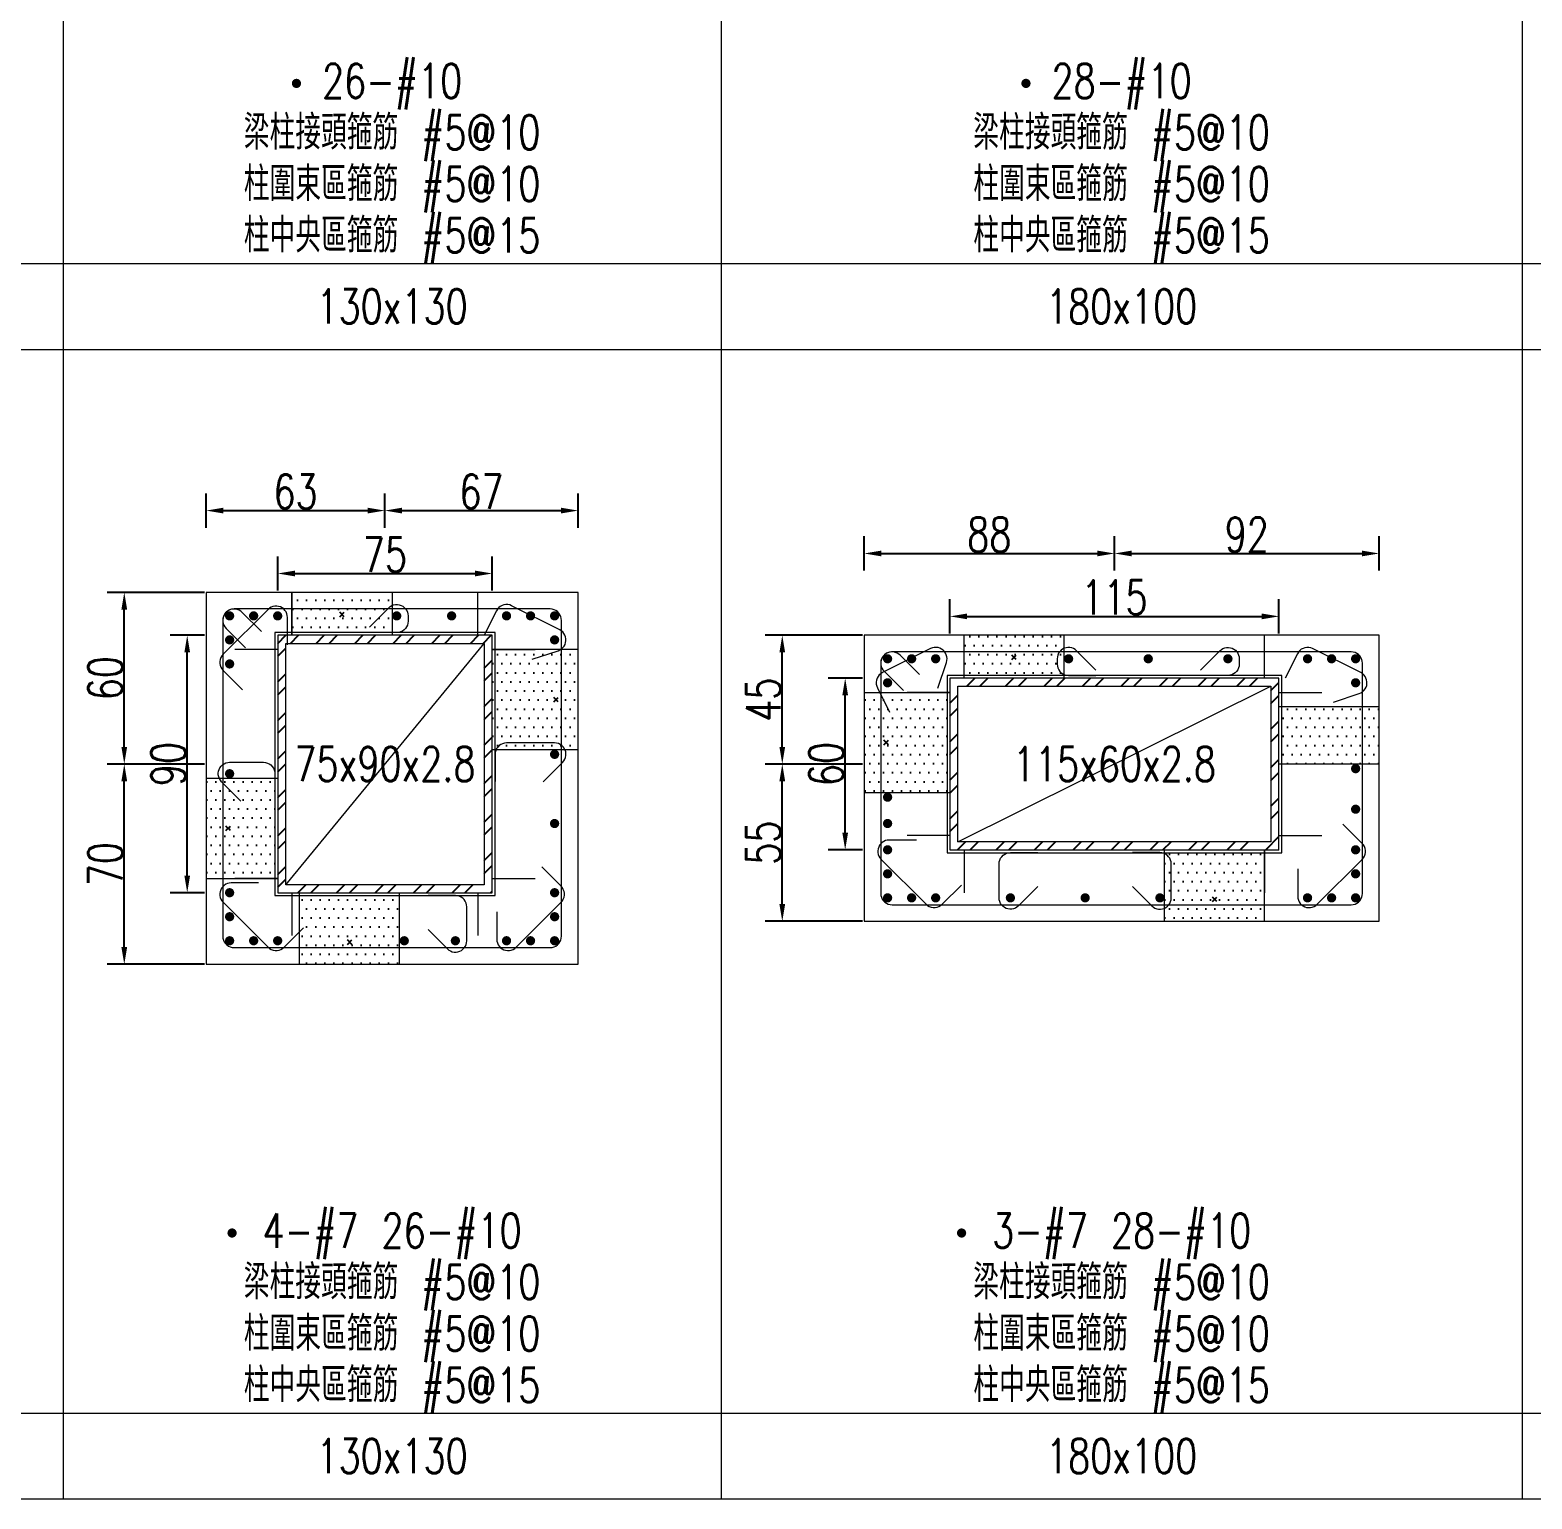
# Model space of a CAD drawing. Header units: millimetres. Extents: x 0 to 3905, y 0 to 8880.
# Drawn here: x 1438 to 1963, y 0 to 514 of the extents above; entities that cross this region are included whole.
import ezdxf
from ezdxf.enums import TextEntityAlignment as Align

# ---------------------------------------------------------------- set-up
doc = ezdxf.new("R2010")
doc.units = ezdxf.units.MM
doc.layers.get('DEFPOINTS').update_dxf_attribs({"color": 3})
for name, color, linetype in [('Hatch線', 6, 'Continuous'), ('TC-鋼粱', 132, 'Continuous'), ('主筋斷面', 2, 'Continuous'), ('文字-主筋根數', 7, 'Continuous'), ('文字-剪力筋 中央區', 7, 'Continuous'), ('文字-剪力筋-BC', 7, 'Continuous'), ('文字-剪力筋-圍束區', 7, 'Continuous'), ('文字-斷面尺寸', 7, 'Continuous'), ('文字-輔助字', 7, 'Continuous'), ('柱斷面線', 4, 'Continuous'), ('標註字', 4, 'Continuous'), ('箍筋線', 1, 'Continuous'), ('網格線', 7, 'Continuous'), ('鋼柱', 11, 'Continuous')]:
    doc.layers.add(name, color=color, linetype=linetype)
doc.styles.add('note', font='txt.shx', dxfattribs={"width": 0.75, "height": 12})
doc.styles.add('txt', font='txt.shx', dxfattribs={"height": 0.2, "bigfont": 'chineset.shx'})
doc.dimstyles.new('RCAD_DIM', dxfattribs={"dimtxt": 12, "dimasz": 6, "dimexe": 6, "dimexo": 0.625, "dimtad": 1, "dimdec": 0, "dimdsep": 46, "dimtxsty": 'note', "dimcen": 2.5, "dimclrd": 256, "dimclre": 256, "dimclrt": 256, "dimadec": 0, "dimazin": 0, "dimtfac": 1, "dimtmove": 0, "dimatfit": 3, "dimfxl": 0, "dimtolj": 1, "dimarcsym": 0})

# ---------------------------------------------------------------- blocks, each defined once
blk = doc.blocks.new('*D810')
at = {"layer": 'DEFPOINTS', "color": 0}
for p in [(1600, 323.62), (1525, 317), (1600, 317)]:
    blk.add_point(p, dxfattribs=at)
at = {"layer": '標註字', "lineweight": -2}
for p, q in [((1525, 317.62), (1525, 329.62)), ((1600, 317.62), (1600, 329.62)), ((1531, 323.62), (1594, 323.62))]:
    blk.add_line(p, q, dxfattribs=at)
at = {"layer": '標註字'}
for points in [[(1531, 324.62), (1531, 322.62), (1525, 323.62)], [(1594, 322.62), (1594, 324.62), (1600, 323.62)]]:
    blk.add_solid(points, dxfattribs=at)
at = {"layer": '標註字', "insert": (1562.5, 330.25), "char_height": 12, "attachment_point": 5, "style": 'note'}
blk.add_mtext('\\A1;75', dxfattribs=at)
blk = doc.blocks.new('*D811')
at = {"layer": 'DEFPOINTS', "color": 0}
for p in [(1493.38, 302), (1500, 302), (1500, 212)]:
    blk.add_point(p, dxfattribs=at)
at = {"layer": '標註字', "lineweight": -2}
for p, q in [((1499.38, 302), (1487.38, 302)), ((1493.38, 218), (1493.38, 296)), ((1499.38, 212), (1487.38, 212))]:
    blk.add_line(p, q, dxfattribs=at)
at = {"layer": '標註字'}
for points in [[(1494.38, 296), (1492.38, 296), (1493.38, 302)], [(1492.38, 218), (1494.38, 218), (1493.38, 212)]]:
    blk.add_solid(points, dxfattribs=at)
at = {"layer": '標註字', "insert": (1486.75, 257), "char_height": 12, "attachment_point": 5, "rotation": 90, "style": 'note'}
blk.add_mtext('\\A1;90', dxfattribs=at)
blk = doc.blocks.new('*D812')
at = {"layer": 'DEFPOINTS', "color": 0}
for p in [(1562.5, 345.62), (1500, 339), (1562.5, 339)]:
    blk.add_point(p, dxfattribs=at)
at = {"layer": '標註字', "lineweight": -2}
for p, q in [((1500, 339.62), (1500, 351.62)), ((1562.5, 339.62), (1562.5, 351.62)), ((1506, 345.62), (1556.5, 345.62))]:
    blk.add_line(p, q, dxfattribs=at)
at = {"layer": '標註字'}
for points in [[(1506, 346.62), (1506, 344.62), (1500, 345.62)], [(1556.5, 344.62), (1556.5, 346.62), (1562.5, 345.62)]]:
    blk.add_solid(points, dxfattribs=at)
at = {"layer": '標註字', "insert": (1531.25, 352.25), "char_height": 12, "attachment_point": 5, "style": 'note'}
blk.add_mtext('\\A1;63', dxfattribs=at)
blk = doc.blocks.new('*D813')
at = {"layer": 'DEFPOINTS', "color": 0}
for p in [(1630, 345.62), (1562.5, 339), (1630, 339)]:
    blk.add_point(p, dxfattribs=at)
at = {"layer": '標註字', "lineweight": -2}
for p, q in [((1562.5, 339.62), (1562.5, 351.62)), ((1630, 339.62), (1630, 351.62)), ((1568.5, 345.62), (1624, 345.62))]:
    blk.add_line(p, q, dxfattribs=at)
at = {"layer": '標註字'}
for points in [[(1568.5, 346.62), (1568.5, 344.62), (1562.5, 345.62)], [(1624, 344.62), (1624, 346.62), (1630, 345.62)]]:
    blk.add_solid(points, dxfattribs=at)
at = {"layer": '標註字', "insert": (1596.25, 352.25), "char_height": 12, "attachment_point": 5, "style": 'note'}
blk.add_mtext('\\A1;67', dxfattribs=at)
blk = doc.blocks.new('*D814')
at = {"layer": 'DEFPOINTS', "color": 0}
for p in [(1471.38, 257), (1500, 257), (1500, 187)]:
    blk.add_point(p, dxfattribs=at)
at = {"layer": '標註字', "lineweight": -2}
for p, q in [((1499.38, 257), (1465.38, 257)), ((1471.38, 193), (1471.38, 251)), ((1499.38, 187), (1465.38, 187))]:
    blk.add_line(p, q, dxfattribs=at)
at = {"layer": '標註字'}
for points in [[(1472.38, 251), (1470.38, 251), (1471.38, 257)], [(1470.38, 193), (1472.38, 193), (1471.38, 187)]]:
    blk.add_solid(points, dxfattribs=at)
at = {"layer": '標註字', "insert": (1464.75, 222), "char_height": 12, "attachment_point": 5, "rotation": 90, "style": 'note'}
blk.add_mtext('\\A1;70', dxfattribs=at)
blk = doc.blocks.new('*D815')
at = {"layer": 'DEFPOINTS', "color": 0}
for p in [(1471.38, 317), (1500, 317), (1500, 257)]:
    blk.add_point(p, dxfattribs=at)
at = {"layer": '標註字', "lineweight": -2}
for p, q in [((1499.38, 317), (1465.38, 317)), ((1471.38, 263), (1471.38, 311)), ((1499.38, 257), (1465.38, 257))]:
    blk.add_line(p, q, dxfattribs=at)
at = {"layer": '標註字'}
for points in [[(1472.38, 311), (1470.38, 311), (1471.38, 317)], [(1470.38, 263), (1472.38, 263), (1471.38, 257)]]:
    blk.add_solid(points, dxfattribs=at)
at = {"layer": '標註字', "insert": (1464.75, 287), "char_height": 12, "attachment_point": 5, "rotation": 90, "style": 'note'}
blk.add_mtext('\\A1;60', dxfattribs=at)
blk = doc.blocks.new('Circle_Filled')
at = {"const_width": 0.5}
blk.add_lwpolyline([(-0.25, 0, 1), (0.25, 0, 1)], format="xyb", close=True, dxfattribs=at)
blk = doc.blocks.new('Cross')
for p, q in [((-0.5, 0), (0.5, 0)), ((0, -0.5), (0, 0.5))]:
    blk.add_line(p, q)
blk = doc.blocks.new('*D942')
at = {"layer": 'DEFPOINTS', "color": 0}
for p in [(1875, 308.62), (1760, 302), (1875, 302)]:
    blk.add_point(p, dxfattribs=at)
at = {"layer": '標註字', "lineweight": -2}
for p, q in [((1760, 302.62), (1760, 314.62)), ((1875, 302.62), (1875, 314.62)), ((1766, 308.62), (1869, 308.62))]:
    blk.add_line(p, q, dxfattribs=at)
at = {"layer": '標註字'}
for points in [[(1766, 309.62), (1766, 307.62), (1760, 308.62)], [(1869, 307.62), (1869, 309.62), (1875, 308.62)]]:
    blk.add_solid(points, dxfattribs=at)
at = {"layer": '標註字', "insert": (1817.5, 315.25), "char_height": 12, "attachment_point": 5, "style": 'note'}
blk.add_mtext('\\A1;115', dxfattribs=at)
blk = doc.blocks.new('*D943')
at = {"layer": 'DEFPOINTS', "color": 0}
for p in [(1723.38, 287), (1730, 287), (1730, 227)]:
    blk.add_point(p, dxfattribs=at)
at = {"layer": '標註字', "lineweight": -2}
for p, q in [((1729.38, 287), (1717.38, 287)), ((1723.38, 233), (1723.38, 281)), ((1729.38, 227), (1717.38, 227))]:
    blk.add_line(p, q, dxfattribs=at)
at = {"layer": '標註字'}
for points in [[(1724.38, 281), (1722.38, 281), (1723.38, 287)], [(1722.38, 233), (1724.38, 233), (1723.38, 227)]]:
    blk.add_solid(points, dxfattribs=at)
at = {"layer": '標註字', "insert": (1716.75, 257), "char_height": 12, "attachment_point": 5, "rotation": 90, "style": 'note'}
blk.add_mtext('\\A1;60', dxfattribs=at)
blk = doc.blocks.new('*D944')
at = {"layer": 'DEFPOINTS', "color": 0}
for p in [(1817.5, 330.62), (1730, 324), (1817.5, 324)]:
    blk.add_point(p, dxfattribs=at)
at = {"layer": '標註字', "lineweight": -2}
for p, q in [((1730, 324.62), (1730, 336.62)), ((1817.5, 324.62), (1817.5, 336.62)), ((1736, 330.62), (1811.5, 330.62))]:
    blk.add_line(p, q, dxfattribs=at)
at = {"layer": '標註字'}
for points in [[(1736, 331.62), (1736, 329.62), (1730, 330.62)], [(1811.5, 329.62), (1811.5, 331.62), (1817.5, 330.62)]]:
    blk.add_solid(points, dxfattribs=at)
at = {"layer": '標註字', "insert": (1773.75, 337.25), "char_height": 12, "attachment_point": 5, "style": 'note'}
blk.add_mtext('\\A1;88', dxfattribs=at)
blk = doc.blocks.new('*D945')
at = {"layer": 'DEFPOINTS', "color": 0}
for p in [(1910, 330.62), (1817.5, 324), (1910, 324)]:
    blk.add_point(p, dxfattribs=at)
at = {"layer": '標註字', "lineweight": -2}
for p, q in [((1817.5, 324.62), (1817.5, 336.62)), ((1910, 324.62), (1910, 336.62)), ((1823.5, 330.62), (1904, 330.62))]:
    blk.add_line(p, q, dxfattribs=at)
at = {"layer": '標註字'}
for points in [[(1823.5, 331.62), (1823.5, 329.62), (1817.5, 330.62)], [(1904, 329.62), (1904, 331.62), (1910, 330.62)]]:
    blk.add_solid(points, dxfattribs=at)
at = {"layer": '標註字', "insert": (1863.75, 337.25), "char_height": 12, "attachment_point": 5, "style": 'note'}
blk.add_mtext('\\A1;92', dxfattribs=at)
blk = doc.blocks.new('*D946')
at = {"layer": 'DEFPOINTS', "color": 0}
for p in [(1701.38, 257), (1730, 257), (1730, 202)]:
    blk.add_point(p, dxfattribs=at)
at = {"layer": '標註字', "lineweight": -2}
for p, q in [((1729.38, 257), (1695.38, 257)), ((1701.38, 208), (1701.38, 251)), ((1729.38, 202), (1695.38, 202))]:
    blk.add_line(p, q, dxfattribs=at)
at = {"layer": '標註字'}
for points in [[(1702.38, 251), (1700.38, 251), (1701.38, 257)], [(1700.38, 208), (1702.38, 208), (1701.38, 202)]]:
    blk.add_solid(points, dxfattribs=at)
at = {"layer": '標註字', "insert": (1694.75, 229.5), "char_height": 12, "attachment_point": 5, "rotation": 90, "style": 'note'}
blk.add_mtext('\\A1;55', dxfattribs=at)
blk = doc.blocks.new('*D947')
at = {"layer": 'DEFPOINTS', "color": 0}
for p in [(1701.38, 302), (1730, 302), (1730, 257)]:
    blk.add_point(p, dxfattribs=at)
at = {"layer": '標註字', "lineweight": -2}
for p, q in [((1729.38, 302), (1695.38, 302)), ((1701.38, 263), (1701.38, 296)), ((1729.38, 257), (1695.38, 257))]:
    blk.add_line(p, q, dxfattribs=at)
at = {"layer": '標註字'}
for points in [[(1702.38, 296), (1700.38, 296), (1701.38, 302)], [(1700.38, 263), (1702.38, 263), (1701.38, 257)]]:
    blk.add_solid(points, dxfattribs=at)
at = {"layer": '標註字', "insert": (1694.75, 279.5), "char_height": 12, "attachment_point": 5, "rotation": 90, "style": 'note'}
blk.add_mtext('\\A1;45', dxfattribs=at)

msp = doc.modelspace()

# ---------------------------------------------------------------- hatches: boundary and pattern name
at = {"layer": 'Hatch線'}
h = msp.add_hatch(dxfattribs=at)
h.set_pattern_fill('ANSI32', color=256, style=0)
h.paths.add_polyline_path([(1525, 212), (1600, 212), (1600, 302), (1525, 302)], flags=17)
h.paths.add_polyline_path([(1527.8, 214.8), (1527.8, 299.2), (1597.2, 299.2), (1597.2, 214.8)])
h = msp.add_hatch(dxfattribs=at)
h.set_pattern_fill('ANSI32', color=256, style=0)
h.paths.add_polyline_path([(1760, 227), (1875, 227), (1875, 287), (1760, 287)], flags=17)
h.paths.add_polyline_path([(1762.8, 229.8), (1762.8, 284.2), (1872.2, 284.2), (1872.2, 229.8)])
at = {"layer": 'TC-鋼粱'}
h = msp.add_hatch(dxfattribs=at)
h.set_pattern_fill('DOTS', color=256, scale=2, style=0)
h.paths.add_polyline_path([(1565, 317), (1530, 317), (1530, 302), (1565, 302)], flags=17)
h = msp.add_hatch(dxfattribs=at)
h.set_pattern_fill('DOTS', color=256, scale=2, style=0)
h.paths.add_polyline_path([(1799.86, 302), (1764.86, 302), (1764.86, 287), (1799.86, 287)], flags=17)
h = msp.add_hatch(dxfattribs=at)
h.set_pattern_fill('DOTS', color=256, scale=2, style=0)
h.paths.add_polyline_path([(1630, 261.99), (1630, 296.99), (1600, 296.99), (1600, 261.99)], flags=17)
h = msp.add_hatch(dxfattribs=at)
h.set_pattern_fill('DOTS', color=256, scale=2, style=0)
h.paths.add_polyline_path([(1730, 282), (1730, 247), (1760, 247), (1760, 282)], flags=17)
h = msp.add_hatch(dxfattribs=at)
h.set_pattern_fill('DOTS', color=256, scale=2, style=0)
h.paths.add_polyline_path([(1910, 256.99), (1910, 276.99), (1875, 276.99), (1875, 256.99)], flags=17)
h = msp.add_hatch(dxfattribs=at)
h.set_pattern_fill('DOTS', color=256, scale=2, style=0)
h.paths.add_polyline_path([(1500, 252), (1500, 217), (1525, 217), (1525, 252)], flags=17)
h = msp.add_hatch(dxfattribs=at)
h.set_pattern_fill('DOTS', color=256, scale=2, style=0)
h.paths.add_polyline_path([(1835, 202), (1870, 202), (1870, 227), (1835, 227)], flags=17)
h = msp.add_hatch(dxfattribs=at)
h.set_pattern_fill('DOTS', color=256, scale=2, style=0)
h.paths.add_polyline_path([(1532.64, 187), (1567.64, 187), (1567.64, 212), (1532.64, 212)], flags=17)

# ---------------------------------------------------------------- linework, layer by layer
at = {"layer": 'DEFPOINTS', "lineweight": 5}
for points in [[(1530, 302), (1530, 317)], [(1595, 302), (1595, 317)], [(1525, 211), (1601, 211), (1601, 303), (1524, 303), (1524, 211), (1525, 211)], [(1765, 287), (1765, 302)], [(1870, 287), (1870, 302)], [(1525, 297), (1510, 297)], [(1527.8, 214.8), (1597.2, 299.2)], [(1600, 297), (1615, 297)], [(1760, 226), (1876, 226), (1876, 288), (1759, 288), (1759, 226), (1760, 226)], [(1762.8, 229.8), (1872.2, 284.2)], [(1760, 282), (1745, 282)], [(1875, 282), (1890, 282)], [(1760, 232), (1745, 232)], [(1875, 232), (1890, 232)], [(1765, 227), (1765, 212)], [(1870, 227), (1870, 212)], [(1525, 217), (1510, 217)], [(1600, 217), (1615, 217)], [(1530, 212), (1530, 197)], [(1595, 212), (1595, 197)]]:
    msp.add_lwpolyline(points, dxfattribs=at)
at = {"layer": 'TC-鋼粱', "lineweight": 5}
for points in [[(1530, 317), (1530, 302)], [(1565, 317), (1565, 302)], [(1764.86, 302), (1764.86, 287)], [(1799.86, 302), (1799.86, 287)], [(1630, 296.99), (1600, 296.99)], [(1730, 282), (1760, 282)], [(1910, 276.99), (1875, 276.99)], [(1630, 261.99), (1600, 261.99)], [(1500, 252), (1525, 252)], [(1910, 256.99), (1875, 256.99)], [(1730, 247), (1760, 247)], [(1835, 202), (1835, 227)], [(1870, 202), (1870, 227)], [(1500, 217), (1525, 217)], [(1532.64, 187), (1532.64, 212)], [(1567.64, 187), (1567.64, 212)]]:
    msp.add_lwpolyline(points, dxfattribs=at)
at = {"layer": '柱斷面線', "lineweight": 5}
for points in [[(1500, 187), (1630, 187), (1630, 317), (1500, 317), (1500, 187)], [(1730, 202), (1910, 202), (1910, 302), (1730, 302), (1730, 202)]]:
    msp.add_lwpolyline(points, dxfattribs=at)
at = {"layer": '箍筋線', "lineweight": 5}
for points in [[(1528.43, 298.71), (1528.43, 308.25), (1528.37, 308.92), (1528.2, 309.56), (1527.93, 310.17), (1527.56, 310.73), (1527.1, 311.22), (1526.57, 311.62), (1525.97, 311.92), (1525.34, 312.13), (1524.67, 312.22), (1524.01, 312.2), (1523.35, 312.07), (1522.73, 311.83), (1522.15, 311.49), (1521.64, 311.06), (1505.94, 295.36), (1505.49, 294.83), (1505.15, 294.23), (1504.91, 293.58), (1504.79, 292.89), (1504.79, 292.2), (1504.91, 291.52), (1505.15, 290.87), (1505.49, 290.27), (1505.94, 289.74), (1512.68, 282.99)], [(1519.33, 303.29), (1512.58, 310.04), (1512.07, 310.47), (1511.49, 310.81), (1510.87, 311.05), (1510.22, 311.18), (1509.55, 311.2), (1508.89, 311.11), (1508.25, 310.9), (1507.66, 310.6), (1507.12, 310.19), (1506.66, 309.71), (1506.29, 309.15), (1506.02, 308.54), (1505.85, 307.9), (1505.79, 307.23), (1505.79, 196.77), (1505.86, 196.08), (1506.03, 195.41), (1506.33, 194.78), (1506.72, 194.21), (1507.21, 193.72), (1507.78, 193.33), (1508.41, 193.03), (1509.08, 192.86), (1509.77, 192.79), (1620.23, 192.79), (1620.92, 192.86), (1621.59, 193.03), (1622.22, 193.33), (1622.79, 193.72), (1623.28, 194.21), (1623.67, 194.78), (1623.97, 195.41), (1624.14, 196.08), (1624.21, 196.77), (1624.21, 307.23), (1624.14, 307.92), (1623.97, 308.59), (1623.67, 309.22), (1623.28, 309.79), (1622.79, 310.28), (1622.22, 310.67), (1621.59, 310.97), (1620.92, 311.14), (1620.23, 311.21), (1509.77, 311.21), (1509.1, 311.15), (1508.46, 310.98), (1507.85, 310.71), (1507.29, 310.34), (1506.81, 309.88), (1506.4, 309.34), (1506.1, 308.75), (1505.89, 308.11), (1505.8, 307.45), (1505.82, 306.78), (1505.95, 306.13), (1506.19, 305.51), (1506.53, 304.93), (1506.96, 304.42), (1513.71, 297.67)], [(1557.05, 304.86), (1563.8, 311.61), (1564.31, 312.04), (1564.88, 312.38), (1565.51, 312.62), (1566.16, 312.75), (1566.83, 312.77), (1567.49, 312.68), (1568.13, 312.47), (1568.72, 312.17), (1569.26, 311.77), (1569.72, 311.28), (1570.09, 310.72), (1570.36, 310.11), (1570.53, 309.47), (1570.58, 308.8), (1570.58, 306.96), (1570.52, 306.27), (1570.35, 305.6), (1570.05, 304.97), (1569.65, 304.4), (1569.16, 303.91), (1568.6, 303.51), (1567.97, 303.22), (1567.3, 303.04), (1566.61, 302.98), (1557.07, 302.98)], [(1614.01, 293.61), (1623.06, 296.63), (1623.67, 296.89), (1624.23, 297.26), (1624.72, 297.71), (1625.13, 298.24), (1625.45, 298.82), (1625.66, 299.46), (1625.76, 300.12), (1625.76, 300.79), (1625.64, 301.44), (1625.41, 302.07), (1625.08, 302.65), (1624.65, 303.17), (1624.15, 303.61), (1623.58, 303.96), (1606.78, 312.36), (1606.13, 312.61), (1605.45, 312.75), (1604.76, 312.77), (1604.08, 312.67), (1603.42, 312.45), (1602.81, 312.12), (1602.27, 311.69), (1601.81, 311.17), (1601.44, 310.58), (1597.18, 302.04)], [(1755.75, 283.49), (1758.77, 292.54), (1758.93, 293.19), (1758.97, 293.86), (1758.91, 294.52), (1758.73, 295.17), (1758.45, 295.77), (1758.07, 296.32), (1757.6, 296.8), (1757.06, 297.2), (1756.47, 297.49), (1755.83, 297.69), (1755.16, 297.77), (1754.5, 297.74), (1753.84, 297.6), (1753.22, 297.36), (1736.42, 288.96), (1735.83, 288.59), (1735.31, 288.13), (1734.88, 287.59), (1734.55, 286.98), (1734.33, 286.32), (1734.23, 285.64), (1734.25, 284.95), (1734.39, 284.27), (1734.64, 283.62), (1738.91, 275.09)], [(1749.33, 288.29), (1742.58, 295.04), (1742.07, 295.47), (1741.49, 295.81), (1740.87, 296.05), (1740.22, 296.18), (1739.55, 296.2), (1738.89, 296.11), (1738.25, 295.9), (1737.66, 295.6), (1737.12, 295.19), (1736.66, 294.71), (1736.29, 294.15), (1736.02, 293.54), (1735.85, 292.9), (1735.79, 292.23), (1735.79, 211.77), (1735.86, 211.08), (1736.03, 210.41), (1736.33, 209.78), (1736.72, 209.21), (1737.21, 208.72), (1737.78, 208.33), (1738.41, 208.03), (1739.08, 207.86), (1739.77, 207.79), (1900.23, 207.79), (1900.92, 207.86), (1901.59, 208.03), (1902.22, 208.33), (1902.79, 208.72), (1903.28, 209.21), (1903.67, 209.78), (1903.97, 210.41), (1904.14, 211.08), (1904.21, 211.77), (1904.21, 292.23), (1904.14, 292.92), (1903.97, 293.59), (1903.67, 294.22), (1903.28, 294.79), (1902.79, 295.28), (1902.22, 295.67), (1901.59, 295.97), (1900.92, 296.14), (1900.23, 296.21), (1739.77, 296.21), (1739.1, 296.15), (1738.46, 295.98), (1737.85, 295.71), (1737.29, 295.34), (1736.81, 294.88), (1736.4, 294.34), (1736.1, 293.75), (1735.89, 293.11), (1735.8, 292.45), (1735.82, 291.78), (1735.95, 291.13), (1736.19, 290.51), (1736.53, 289.93), (1736.96, 289.42), (1743.71, 282.67)], [(1811.03, 289.86), (1804.28, 296.61), (1803.77, 297.04), (1803.19, 297.38), (1802.57, 297.62), (1801.92, 297.75), (1801.25, 297.77), (1800.59, 297.68), (1799.95, 297.47), (1799.36, 297.17), (1798.82, 296.76), (1798.36, 296.28), (1797.99, 295.72), (1797.72, 295.11), (1797.55, 294.47), (1797.49, 293.8), (1797.49, 291.96), (1797.55, 291.27), (1797.73, 290.6), (1798.03, 289.97), (1798.42, 289.4), (1798.91, 288.91), (1799.48, 288.51), (1800.11, 288.22), (1800.78, 288.04), (1801.47, 287.98), (1811.01, 287.98)], [(1847.6, 289.86), (1854.35, 296.61), (1854.86, 297.04), (1855.43, 297.38), (1856.06, 297.62), (1856.71, 297.75), (1857.38, 297.77), (1858.04, 297.68), (1858.68, 297.47), (1859.27, 297.17), (1859.8, 296.76), (1860.26, 296.28), (1860.64, 295.72), (1860.91, 295.11), (1861.07, 294.47), (1861.13, 293.8), (1861.13, 291.96), (1861.07, 291.27), (1860.89, 290.6), (1860.6, 289.97), (1860.2, 289.4), (1859.71, 288.91), (1859.14, 288.51), (1858.52, 288.22), (1857.85, 288.04), (1857.16, 287.98), (1847.62, 287.98)], [(1894.01, 278.61), (1903.06, 281.63), (1903.67, 281.89), (1904.23, 282.26), (1904.72, 282.71), (1905.13, 283.24), (1905.45, 283.82), (1905.66, 284.46), (1905.76, 285.12), (1905.76, 285.79), (1905.64, 286.44), (1905.41, 287.07), (1905.08, 287.65), (1904.65, 288.17), (1904.15, 288.61), (1903.58, 288.96), (1886.78, 297.36), (1886.13, 297.61), (1885.45, 297.75), (1884.76, 297.77), (1884.08, 297.67), (1883.42, 297.45), (1882.81, 297.12), (1882.27, 296.69), (1881.81, 296.17), (1881.44, 295.58), (1877.18, 287.04)], [(1617.86, 250.82), (1624.61, 257.57), (1625.04, 258.08), (1625.38, 258.65), (1625.62, 259.28), (1625.75, 259.93), (1625.77, 260.6), (1625.68, 261.26), (1625.47, 261.9), (1625.17, 262.49), (1624.76, 263.03), (1624.28, 263.49), (1623.72, 263.86), (1623.11, 264.13), (1622.47, 264.3), (1621.8, 264.35), (1604.96, 264.35), (1604.26, 264.29), (1603.6, 264.11), (1602.97, 263.82), (1602.4, 263.42), (1601.91, 262.93), (1601.51, 262.37), (1601.22, 261.74), (1601.04, 261.07), (1600.98, 260.38), (1600.98, 250.84)], [(1512.14, 244.05), (1505.39, 250.8), (1504.96, 251.31), (1504.62, 251.89), (1504.38, 252.51), (1504.25, 253.16), (1504.23, 253.83), (1504.32, 254.49), (1504.53, 255.13), (1504.83, 255.72), (1505.24, 256.26), (1505.72, 256.72), (1506.28, 257.09), (1506.89, 257.36), (1507.53, 257.53), (1508.2, 257.59), (1520.04, 257.59), (1520.74, 257.52), (1521.4, 257.35), (1522.03, 257.05), (1522.6, 256.66), (1523.09, 256.17), (1523.49, 255.6), (1523.78, 254.97), (1523.96, 254.3), (1524.02, 253.61), (1524.02, 244.07)], [(1881.57, 220.29), (1881.57, 210.75), (1881.63, 210.08), (1881.8, 209.44), (1882.07, 208.83), (1882.44, 208.27), (1882.9, 207.78), (1883.43, 207.38), (1884.03, 207.08), (1884.66, 206.87), (1885.33, 206.78), (1885.99, 206.8), (1886.65, 206.93), (1887.27, 207.17), (1887.85, 207.51), (1888.36, 207.94), (1904.06, 223.64), (1904.51, 224.17), (1904.85, 224.77), (1905.09, 225.42), (1905.21, 226.11), (1905.21, 226.8), (1905.09, 227.48), (1904.85, 228.13), (1904.51, 228.73), (1904.06, 229.26), (1897.32, 236.01)], [(1748.29, 230.43), (1738.75, 230.43), (1738.08, 230.37), (1737.44, 230.2), (1736.83, 229.93), (1736.27, 229.56), (1735.78, 229.1), (1735.38, 228.57), (1735.08, 227.97), (1734.87, 227.34), (1734.78, 226.67), (1734.8, 226.01), (1734.93, 225.35), (1735.17, 224.73), (1735.51, 224.15), (1735.94, 223.64), (1751.64, 207.94), (1752.17, 207.49), (1752.77, 207.15), (1753.42, 206.91), (1754.11, 206.79), (1754.8, 206.79), (1755.48, 206.91), (1756.13, 207.15), (1756.73, 207.49), (1757.26, 207.94), (1764.01, 214.68)], [(1790.69, 214.14), (1783.94, 207.39), (1783.43, 206.96), (1782.85, 206.62), (1782.23, 206.38), (1781.57, 206.25), (1780.91, 206.23), (1780.24, 206.32), (1779.61, 206.53), (1779.01, 206.83), (1778.48, 207.24), (1778.02, 207.72), (1777.65, 208.28), (1777.38, 208.89), (1777.21, 209.53), (1777.15, 210.2), (1777.15, 222.04), (1777.21, 222.74), (1777.39, 223.4), (1777.69, 224.03), (1778.08, 224.6), (1778.57, 225.09), (1779.14, 225.49), (1779.77, 225.78), (1780.44, 225.96), (1781.13, 226.02), (1790.67, 226.02)], [(1823.83, 214.14), (1830.58, 207.39), (1831.09, 206.96), (1831.66, 206.62), (1832.29, 206.38), (1832.94, 206.25), (1833.61, 206.23), (1834.27, 206.32), (1834.91, 206.53), (1835.5, 206.83), (1836.04, 207.24), (1836.5, 207.72), (1836.87, 208.28), (1837.14, 208.89), (1837.31, 209.53), (1837.36, 210.2), (1837.36, 222.04), (1837.3, 222.74), (1837.12, 223.4), (1836.83, 224.03), (1836.43, 224.6), (1835.94, 225.09), (1835.38, 225.49), (1834.75, 225.78), (1834.08, 225.96), (1833.39, 226.02), (1823.85, 226.02)], [(1601.57, 205.29), (1601.57, 195.75), (1601.63, 195.08), (1601.8, 194.44), (1602.07, 193.83), (1602.44, 193.27), (1602.9, 192.78), (1603.43, 192.38), (1604.03, 192.08), (1604.66, 191.87), (1605.33, 191.78), (1605.99, 191.8), (1606.65, 191.93), (1607.27, 192.17), (1607.85, 192.51), (1608.36, 192.94), (1624.06, 208.64), (1624.51, 209.17), (1624.85, 209.77), (1625.09, 210.42), (1625.21, 211.11), (1625.21, 211.8), (1625.09, 212.48), (1624.85, 213.13), (1624.51, 213.73), (1624.06, 214.26), (1617.32, 221.01)], [(1518.29, 215.43), (1508.75, 215.43), (1508.08, 215.37), (1507.44, 215.2), (1506.83, 214.93), (1506.27, 214.56), (1505.78, 214.1), (1505.38, 213.57), (1505.08, 212.97), (1504.87, 212.34), (1504.78, 211.67), (1504.8, 211.01), (1504.93, 210.35), (1505.17, 209.73), (1505.51, 209.15), (1505.94, 208.64), (1521.64, 192.94), (1522.17, 192.49), (1522.77, 192.15), (1523.42, 191.91), (1524.11, 191.79), (1524.8, 191.79), (1525.48, 191.91), (1526.13, 192.15), (1526.73, 192.49), (1527.26, 192.94), (1534.01, 199.68)], [(1577.57, 199.14), (1584.31, 192.39), (1584.82, 191.96), (1585.4, 191.62), (1586.02, 191.38), (1586.68, 191.25), (1587.35, 191.23), (1588.01, 191.32), (1588.64, 191.53), (1589.24, 191.83), (1589.77, 192.24), (1590.23, 192.72), (1590.6, 193.28), (1590.87, 193.89), (1591.04, 194.53), (1591.1, 195.2), (1591.1, 207.04), (1591.04, 207.74), (1590.86, 208.4), (1590.57, 209.03), (1590.17, 209.6), (1589.68, 210.09), (1589.11, 210.49), (1588.48, 210.78), (1587.81, 210.96), (1587.12, 211.02), (1577.58, 211.02)]]:
    msp.add_lwpolyline(points, dxfattribs=at)
at = {"layer": '網格線', "lineweight": 5}
for points in [[(1450, 804), (1450, 432)], [(1680, 804), (1680, 432)], [(1960, 804), (1960, 432)], [(1180, 432), (1450, 432)], [(1450, 432), (1680, 432)], [(1450, 432), (1450, 402)], [(1680, 432), (1960, 432)], [(1680, 432), (1680, 402)], [(1960, 432), (2220, 432)], [(1960, 432), (1960, 402)], [(1180, 402), (1450, 402)], [(1450, 402), (1680, 402)], [(1450, 402), (1450, 30)], [(1680, 402), (1960, 402)], [(1680, 402), (1680, 30)], [(1960, 402), (2220, 402)], [(1960, 402), (1960, 30)], [(1180, 30), (1450, 30)], [(1450, 30), (1680, 30)], [(1450, 30), (1450, 0)], [(1680, 30), (1960, 30)], [(1680, 30), (1680, 0)], [(1960, 30), (2220, 30)], [(1960, 30), (1960, 0)], [(1180, 0), (1450, 0)], [(1450, 0), (1680, 0)], [(1680, 0), (1960, 0)], [(1960, 0), (2220, 0)]]:
    msp.add_lwpolyline(points, dxfattribs=at)
at = {"layer": '鋼柱', "lineweight": 5}
for points in [[(1525, 212), (1600, 212), (1600, 302), (1525, 302), (1525, 212)], [(1527.8, 214.8), (1527.8, 299.2), (1597.2, 299.2), (1597.2, 214.8), (1527.8, 214.8)], [(1760, 227), (1875, 227), (1875, 287), (1760, 287), (1760, 227)], [(1762.8, 229.8), (1762.8, 284.2), (1872.2, 284.2), (1872.2, 229.8), (1762.8, 229.8)]]:
    msp.add_lwpolyline(points, dxfattribs=at)

# ---------------------------------------------------------------- block references
at = {"layer": '主筋斷面', "lineweight": 5, "xscale": 3.220000028610229, "yscale": 3.220000028610229}
for p in [(1531.56, 495), (1786.56, 495), (1508.2, 308.8), (1516.6, 308.8), (1525, 308.8), (1566.61, 308.8), (1585.8, 308.8), (1605, 308.8), (1613.4, 308.8), (1621.8, 308.8), (1508.2, 300.4), (1621.8, 300.4), (1738.2, 293.8), (1746.6, 293.8), (1755, 293.8), (1801.47, 293.8), (1829.31, 293.8), (1857.16, 293.8), (1885, 293.8), (1893.4, 293.8), (1901.8, 293.8), (1508.2, 292), (1738.2, 285.4), (1901.8, 285.4), (1621.8, 260.38), (1508.2, 253.61), (1901.8, 255.38), (1738.2, 245.39), (1901.8, 241.19), (1621.8, 236.19), (1738.2, 236.2), (1738.2, 227), (1901.8, 227), (1738.2, 218.6), (1901.8, 218.6), (1508.2, 212), (1621.8, 212), (1738.2, 210.2), (1746.6, 210.2), (1755, 210.2), (1781.13, 210.2), (1807.26, 210.2), (1833.39, 210.2), (1885, 210.2), (1893.4, 210.2), (1901.8, 210.2), (1508.2, 203.6), (1621.8, 203.6), (1508.2, 195.2), (1516.6, 195.2), (1525, 195.2), (1569.25, 195.2), (1587.12, 195.2), (1605, 195.2), (1613.4, 195.2), (1621.8, 195.2), (1509.06, 93), (1764.06, 93)]:
    msp.add_blockref('Circle_Filled', p, dxfattribs=at)
at = {"layer": '主筋斷面', "lineweight": 5, "xscale": 2.220000028610229, "yscale": 2.220000028610229, "rotation": 45.00000125223908}
for p in [(1547.5, 309.3), (1782.36, 294.3), (1622.3, 279.49), (1737.7, 264.5), (1507.7, 234.5), (1852.5, 209.7), (1550.14, 194.7)]:
    msp.add_blockref('Cross', p, dxfattribs=at)

# ---------------------------------------------------------------- texts
at = {"layer": '文字-主筋根數', "style": 'txt', "width": 0.75}
for s, p in [('26-#10', (1565, 495)), ('28-#10', (1820, 495)), ('4-#7 26-#10', (1565, 93)), ('3-#7 28-#10', (1820, 93))]:
    msp.add_text(s, height=12, dxfattribs=at).set_placement(p, align=Align.MIDDLE)
at = {"layer": '文字-剪力筋 中央區', "style": 'txt', "width": 0.75}
for p in [(1565, 441), (1820, 441), (1565, 39), (1820, 39)]:
    msp.add_text('柱中央區箍筋 #5@15', height=12, dxfattribs=at).set_placement(p, align=Align.MIDDLE)
at = {"layer": '文字-剪力筋-BC', "style": 'txt', "width": 0.75}
for p in [(1565, 477), (1820, 477), (1565, 75), (1820, 75)]:
    msp.add_text('梁柱接頭箍筋 #5@10', height=12, dxfattribs=at).set_placement(p, align=Align.MIDDLE)
at = {"layer": '文字-剪力筋-圍束區', "style": 'txt', "width": 0.75}
for p in [(1565, 459), (1820, 459), (1565, 57), (1820, 57)]:
    msp.add_text('柱圍束區箍筋 #5@10', height=12, dxfattribs=at).set_placement(p, align=Align.MIDDLE)
at = {"layer": '文字-斷面尺寸', "style": 'txt', "width": 0.75}
for s, p in [('130x130', (1565, 417)), ('180x100', (1820, 417)), ('130x130', (1565, 15)), ('180x100', (1820, 15))]:
    msp.add_text(s, height=12, dxfattribs=at).set_placement(p, align=Align.MIDDLE)
at = {"layer": '文字-輔助字', "style": 'txt', "width": 0.75}
for s, p in [('75x90x2.8', (1562.5, 257)), ('115x60x2.8', (1817.5, 257))]:
    msp.add_text(s, height=12, dxfattribs=at).set_placement(p, align=Align.MIDDLE)

# ---------------------------------------------------------------- dimensions: what is measured, and where the dimension line sits
at = {"layer": '標註字'}
for base, p1, p2, picture, middle in [((1562.50001, 345.625), (1500, 339), (1562.50001, 339), '*D812', (1531.25, 352.25)), ((1630, 345.625), (1562.50001, 339), (1630, 339), '*D813', (1596.25, 352.25)), ((1817.5002, 330.625), (1730, 324), (1817.5002, 324), '*D944', (1773.7501, 337.25)), ((1910, 330.625), (1817.5002, 324), (1910, 324), '*D945', (1863.7501, 337.25)), ((1600, 323.62), (1525, 317), (1600, 317), '*D810', (1562.5, 330.25)), ((1875, 308.62), (1760, 302), (1875, 302), '*D942', (1817.5, 315.25))]:
    dim = msp.add_linear_dim(base=base, p1=p1, p2=p2, dimstyle='RCAD_DIM', dxfattribs=at)
    dim.commit()
    dim.dimension.update_dxf_attribs({"geometry": picture, "text_midpoint": middle})
for base, p1, p2, picture, middle in [((1471.38, 317), (1500, 257), (1500, 317), '*D815', (1464.75, 287)), ((1493.38, 302), (1500, 212), (1500, 302), '*D811', (1486.75, 257)), ((1701.38, 302), (1730, 257), (1730, 302), '*D947', (1694.75, 279.5)), ((1723.38, 287), (1730, 227), (1730, 287), '*D943', (1716.75, 257)), ((1471.38, 257), (1500, 187), (1500, 257), '*D814', (1464.75, 222)), ((1701.38, 257), (1730, 202), (1730, 257), '*D946', (1694.75, 229.5))]:
    dim = msp.add_linear_dim(base=base, p1=p1, p2=p2, angle=90, dimstyle='RCAD_DIM', dxfattribs=at)
    dim.commit()
    dim.dimension.update_dxf_attribs({"geometry": picture, "text_midpoint": middle})

doc.saveas('drawing.dxf')
